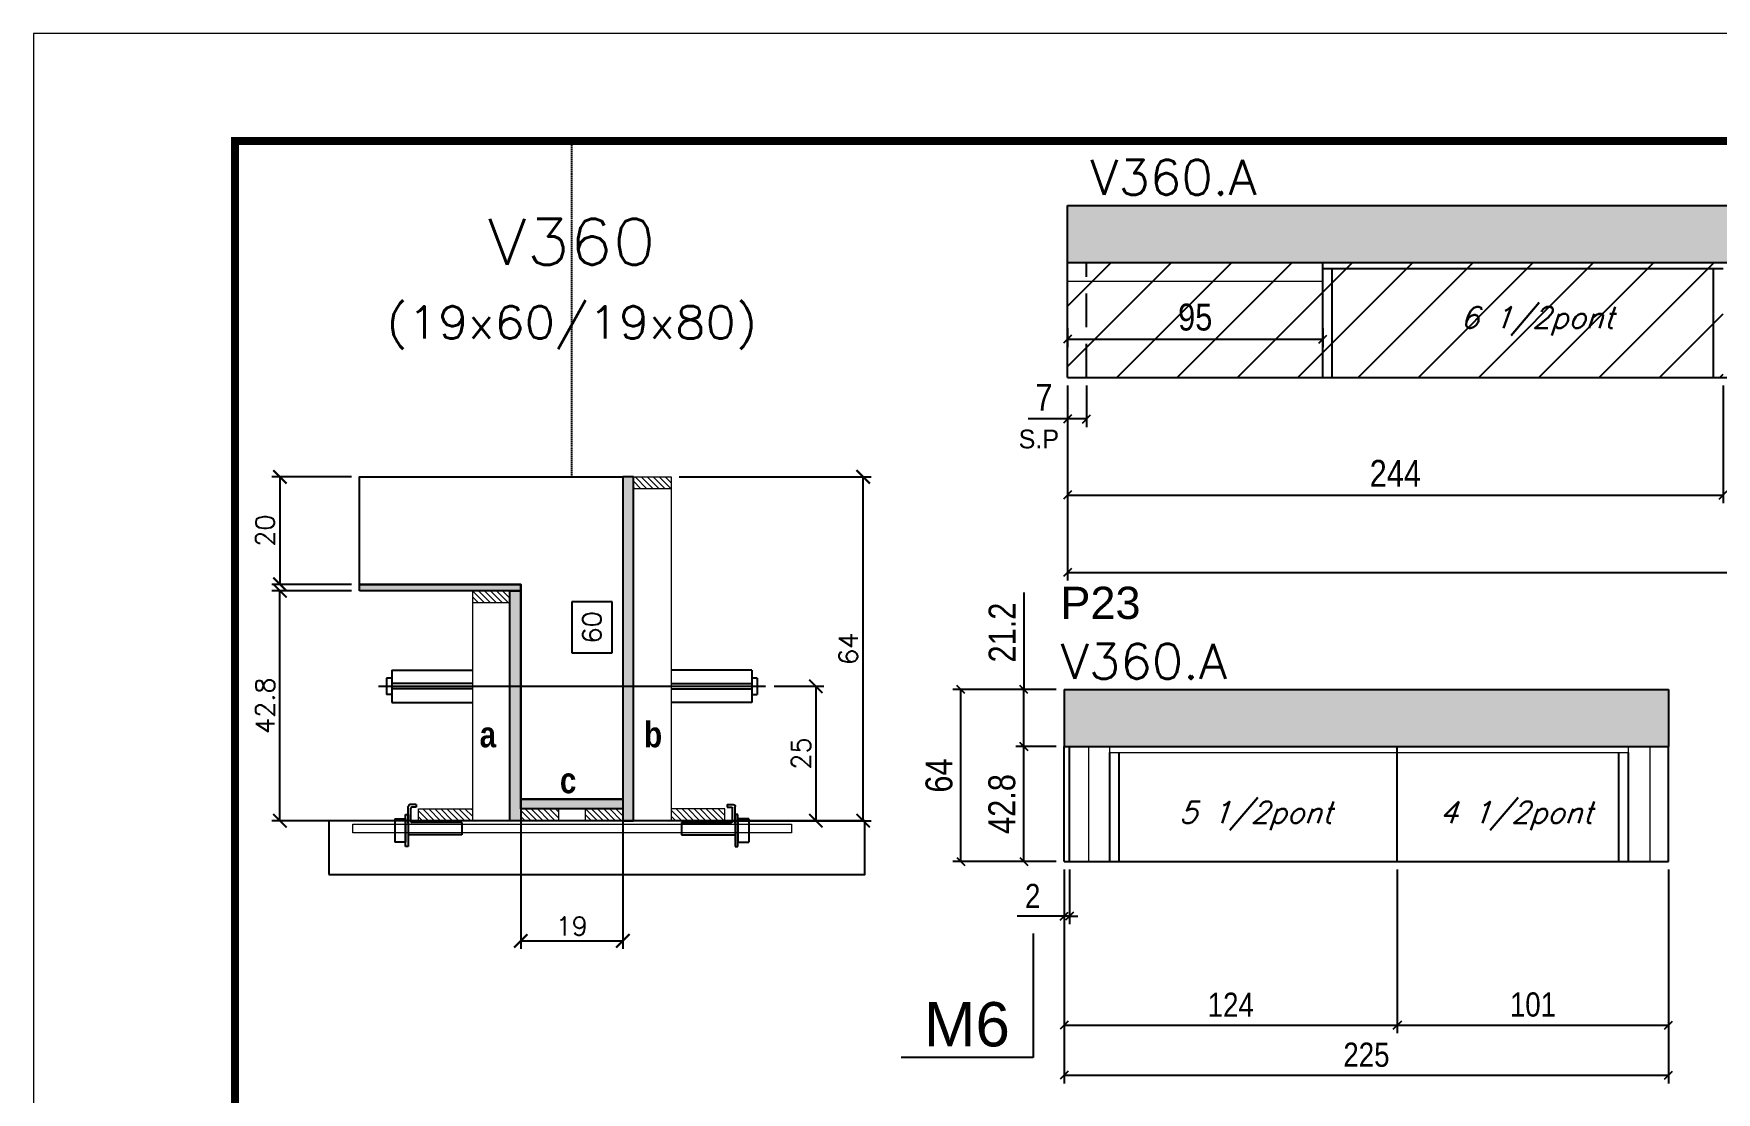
# Model space of a CAD drawing. Extents: x 137137 to 143418, y 10464 to 34486.
# Drawn here: x 137137 to 137764, y 31795 to 32189 of the extents above; entities that cross this region are included whole.
import ezdxf
from ezdxf.enums import TextEntityAlignment as Align

# ---------------------------------------------------------------- set-up
doc = ezdxf.new("R2010")
doc.units = 0
doc.linetypes.add('DASHED', pattern=[0.75, 0.5, -0.25])
doc.linetypes.add('HIDDEN', pattern=[0.375, 0.25, -0.125])
for name, color, linetype in [('5', 5, 'Continuous'), ('barrote', 251, 'Continuous'), ('COTA', 241, 'Continuous'), ('Cota Seção (2x)', 4, 'Continuous'), ('detalhes', 4, 'Continuous'), ('NOMENCLATURA', 7, 'Continuous'), ('Painéis', 200, 'Continuous'), ('presilha', 1, 'Continuous'), ('Reaproveitamento', 251, 'Continuous'), ('SARR_2.2x7', 40, 'Continuous'), ('SARR_3.5x7', 81, 'Continuous'), ('TENSOR', 3, 'Continuous'), ('texto', 7, 'Continuous'), ('Texto de Titulo', 7, 'Continuous'), ('Texto Qtd Sarr', 242, 'Continuous')]:
    doc.layers.add(name, color=color, linetype=linetype)
for name, color, linetype, lineweight in [('CONCRETO', 251, 'Continuous', 25), ('Escoras', 2, 'Continuous', 25), ('Folhas', 255, 'Continuous', 9), ('Hachura', 251, 'Continuous', 9), ('Madeira', 126, 'Continuous', 18), ('Sarr 2.2x7', 40, 'Continuous', 9), ('SARRAFO DE PRESSAO', 251, 'DASHED', 9), ('SCO-___-LAJ', 2, 'Continuous', 0), ('Texto Seção', 7, 'Continuous', 15)]:
    doc.layers.add(name, color=color, linetype=linetype, lineweight=lineweight)
doc.styles.add('COTA TECNICA', font='techl___.ttf', dxfattribs={"height": 10})
doc.styles.add('COTA TECNICA-50', font='techl___.ttf', dxfattribs={"height": 9})
doc.styles.add('REGUA-120', font='ROMANS.shx', dxfattribs={"height": 15})
doc.styles.add('Romans', font='romans.shx')
doc.styles.add('ROMAS860', font='ROMAS860.SHX')
doc.styles.get("Standard").update_dxf_attribs({"font": 'arial.ttf'})
doc.styles.add('TECNICA', font='techb___.ttf', dxfattribs={"height": 10})
doc.dimstyles.new('COTA PAINEL-50', dxfattribs={"dimtxt": 9, "dimasz": 3, "dimexe": 3, "dimexo": 3, "dimgap": 3, "dimtad": 1, "dimdec": 1, "dimzin": 12, "dimdsep": 46, "dimtxsty": 'COTA TECNICA-50', "dimblk1": 'OBLIQUE', "dimblk2": 'OBLIQUE', "dimsah": 1, "dimcen": 0.9, "dimclrd": 4, "dimclre": 4, "dimclrt": 240, "dimadec": 1, "dimazin": 3, "dimtfac": 1, "dimtdec": 1, "dimtmove": 0, "dimatfit": 3, "dimfxl": 1, "dimtolj": 1, "dimtzin": 12, "dimarcsym": 0})
doc.dimstyles.new('Cota Seção (2x)', dxfattribs={"dimtxt": 7, "dimasz": 5, "dimexe": 3, "dimexo": 3, "dimgap": 2, "dimtad": 3, "dimdec": 1, "dimlfac": 0.5, "dimzin": 12, "dimdsep": 46, "dimtxsty": 'Romans', "dimblk": 'ARCHTICK', "dimcen": 0, "dimclrd": 4, "dimclre": 4, "dimclrt": 1, "dimadec": 1, "dimazin": 3, "dimtfac": 1, "dimtdec": 1, "dimtmove": 0, "dimatfit": 3, "dimldrblk": 'OBLIQUE', "dimfxl": 1, "dimtolj": 1, "dimtzin": 12, "dimarcsym": 0})
doc.dimstyles.new('Cota Seção interna', dxfattribs={"dimtxt": 7, "dimasz": 6, "dimexe": 0.18, "dimexo": 2, "dimgap": -4, "dimtad": 3, "dimdec": 1, "dimlfac": 0.5, "dimzin": 12, "dimdsep": 46, "dimtxsty": 'Romans', "dimblk": 'ARCHTICK', "dimcen": 0.09, "dimse1": 1, "dimse2": 1, "dimsd1": 1, "dimsd2": 1, "dimclrd": 180, "dimclre": 5, "dimclrt": 1, "dimadec": 0, "dimazin": 3, "dimtfac": 1, "dimtdec": 1, "dimtofl": 0, "dimtmove": 0, "dimatfit": 3, "dimldrblk": 'ARCHTICK', "dimfxl": 1, "dimtolj": 1, "dimtzin": 0, "dimarcsym": 0})
doc.dimstyles.new('PAINEL', dxfattribs={"dimtxt": 10, "dimasz": 3, "dimexe": 3, "dimexo": 3, "dimgap": 3, "dimtad": 1, "dimdec": 1, "dimzin": 12, "dimdsep": 46, "dimtxsty": 'COTA TECNICA', "dimblk1": 'OBLIQUE', "dimblk2": 'OBLIQUE', "dimsah": 1, "dimcen": 0.9, "dimclrd": 4, "dimclre": 4, "dimclrt": 240, "dimadec": 1, "dimazin": 3, "dimtfac": 1, "dimtdec": 1, "dimtmove": 0, "dimatfit": 3, "dimfxl": 1, "dimtolj": 1, "dimtzin": 12, "dimarcsym": 0})
pattern_1 = [(315, (160275.2421, 23665.9822), (1.12253202, 1.12253202), [])]

# ---------------------------------------------------------------- blocks, each defined once
blk = doc.blocks.new('9999999999')
at = {"layer": 'Folhas'}
blk.add_lwpolyline([(98138.98, 34190.21), (99623.98, 34190.21), (99623.98, 35240.21), (98138.98, 35240.21)], close=True, dxfattribs=at)
at = {"layer": 'Folhas', "color": 30, "const_width": 3}
blk.add_lwpolyline([(98213.98, 34230.21), (99583.98, 34230.21), (99583.98, 35200.21), (98213.98, 35200.21)], close=True, dxfattribs=at)
blk = doc.blocks.new('_ArchTick')
at = {"color": 0, "linetype": 'ByBlock', "const_width": 0.15}
blk.add_lwpolyline([(-0.5, -0.5), (0.5, 0.5)], dxfattribs=at)
blk = doc.blocks.new('*D271')
at = {"layer": 'COTA', "color": 4, "lineweight": -2, "transparency": 16777216}
for p, q in [((137255.62, 31981.23), (137225.97, 31981.23)), ((137228.97, 31895.63), (137228.97, 31981.23)), ((137277.62, 31895.63), (137225.97, 31895.63))]:
    blk.add_line(p, q, dxfattribs=at)
at = {"layer": 'Defpoints', "color": 0, "transparency": 16777216}
for p in [(137228.97, 31981.23), (137258.62, 31981.23), (137280.62, 31895.63)]:
    blk.add_point(p, dxfattribs=at)
at = {"layer": 'COTA', "color": 4, "lineweight": -2, "transparency": 16777216, "xscale": 5, "yscale": 5, "zscale": 5}
for p, rotation in [((137228.97, 31981.23), 90), ((137228.97, 31895.63), 270)]:
    blk.add_blockref('_ArchTick', p, dxfattribs=dict(at, rotation=rotation))
at = {"layer": 'COTA', "color": 1, "transparency": 16777216, "insert": (137223.47, 31938.43), "char_height": 7, "attachment_point": 5, "rotation": 90, "style": 'Romans'}
blk.add_mtext('\\A1;42.8', dxfattribs=at)
blk = doc.blocks.new('_Oblique')
at = {"color": 0, "linetype": 'ByBlock', "lineweight": -2}
blk.add_line((-0.5, -0.5), (0.5, 0.5), dxfattribs=at)
blk = doc.blocks.new('*D272')
at = {"layer": 'COTA', "color": 4, "lineweight": -2, "transparency": 16777216}
for p, q in [((137255.62, 32023.63), (137225.97, 32023.63)), ((137228.97, 32023.63), (137228.97, 31983.63)), ((137255.62, 31983.63), (137225.97, 31983.63))]:
    blk.add_line(p, q, dxfattribs=at)
at = {"layer": 'Defpoints', "color": 0, "transparency": 16777216}
for p in [(137258.62, 32023.63), (137228.97, 31983.63), (137258.62, 31983.63)]:
    blk.add_point(p, dxfattribs=at)
at = {"layer": 'COTA', "color": 4, "lineweight": -2, "transparency": 16777216, "xscale": 5, "yscale": 5, "zscale": 5}
for p, rotation in [((137228.97, 32023.63), 90), ((137228.97, 31983.63), 270)]:
    blk.add_blockref('_ArchTick', p, dxfattribs=dict(at, rotation=rotation))
at = {"layer": 'COTA', "color": 1, "transparency": 16777216, "insert": (137223.47, 32003.63), "char_height": 7, "attachment_point": 5, "rotation": 90, "style": 'Romans'}
blk.add_mtext('\\A1;20', dxfattribs=at)
blk = doc.blocks.new('*D273')
at = {"layer": 'COTA', "color": 4, "lineweight": -2, "transparency": 16777216}
for p, q in [((137377.61, 32023.63), (137449.1, 32023.63)), ((137446.1, 31895.63), (137446.1, 32023.63)), ((137397.62, 31895.63), (137449.1, 31895.63))]:
    blk.add_line(p, q, dxfattribs=at)
at = {"layer": 'Defpoints', "color": 0, "transparency": 16777216}
for p in [(137374.61, 32023.63), (137446.1, 32023.63), (137394.62, 31895.63)]:
    blk.add_point(p, dxfattribs=at)
at = {"layer": 'COTA', "color": 4, "lineweight": -2, "transparency": 16777216, "xscale": 5, "yscale": 5, "zscale": 5}
for p, rotation in [((137446.1, 32023.63), 90), ((137446.1, 31895.63), 270)]:
    blk.add_blockref('_ArchTick', p, dxfattribs=dict(at, rotation=rotation))
at = {"layer": 'COTA', "color": 1, "transparency": 16777216, "insert": (137440.6, 31959.63), "char_height": 7, "attachment_point": 5, "rotation": 90, "style": 'Romans'}
blk.add_mtext('\\A1;64', dxfattribs=at)
blk = doc.blocks.new('*D274')
at = {"layer": 'Cota Seção (2x)', "color": 180, "lineweight": -2, "transparency": 16777216}
for p, q in [((137352.62, 31977.13), (137337.62, 31977.13)), ((137337.62, 31977.13), (137337.62, 31958.13)), ((137352.62, 31958.13), (137352.62, 31977.13)), ((137337.62, 31958.13), (137352.62, 31958.13))]:
    blk.add_line(p, q, dxfattribs=at)
at = {"layer": 'Defpoints', "color": 0, "transparency": 16777216}
for p in [(137356.61, 32023.63), (137356.62, 32023.63), (137356.62, 31903.63)]:
    blk.add_point(p, dxfattribs=at)
at = {"layer": 'Cota Seção (2x)', "color": 1, "transparency": 16777216, "insert": (137345.12, 31967.63), "char_height": 7, "attachment_point": 5, "rotation": 90, "style": 'Romans'}
blk.add_mtext('\\A1;60', dxfattribs=at)
blk = doc.blocks.new('titulo1')
at = {"layer": 'Defpoints', "color": 252, "linetype": 'HIDDEN', "ltscale": 2}
blk.add_line((0, 0), (0, 125), dxfattribs=at)
at = {"layer": 'Defpoints', "style": 'Romans', "oblique": 15}
blk.add_attdef('FOLHA', text='', height=10, dxfattribs=at).set_placement((0, 15.58), align=Align.MIDDLE_CENTER)
at = {"layer": 'Texto Qtd Sarr', "color": 3, "style": 'Romans', "oblique": 15}
for tag, height, p in [('TITULO', 17, (0, 71.45)), ('SEÇÃO', 12, (0, 41.55))]:
    blk.add_attdef(tag, text='', height=height, dxfattribs=at).set_placement(p, align=Align.MIDDLE_CENTER)
blk = doc.blocks.new('PRESILHA METÁLICA 1')
at = {"layer": 'presilha'}
for p, q in [((7.5, 10.64), (7.5, 19.86)), ((12, 21), (8.64, 21)), ((9, 11.57), (9, 18.93)), ((12, 19.5), (9.57, 19.5)), ((12, 21), (12, 19.5)), ((0, 13), (6, 13)), ((0, 13), (0, 0)), ((6, 15.5), (7.5, 15.5)), ((6, -2.5), (6, 15.5)), ((6, 13), (6, 0)), ((7.5, 15.5), (7.5, -2.5)), ((37.5, 11), (9.57, 11)), ((37.5, 11), (37.5, 4.1)), ((6, 0), (0, 0)), ((37.5, 4.1), (7.5, 4.1)), ((7.5, -2.5), (6, -2.5))]:
    blk.add_line(p, q, dxfattribs=at)
for centre, radius, start, end in [((8.64, 19.86), 1.14, 90, 180), ((9.57, 18.93), 0.57, 90, 180), ((9.57, 11.57), 0.57, 180, 270)]:
    blk.add_arc(centre, radius, start, end, dxfattribs=at)
blk = doc.blocks.new('*D275')
at = {"layer": 'COTA', "color": 4, "lineweight": -2, "transparency": 16777216}
for p, q in [((137318.62, 31897.03), (137318.62, 31847.9)), ((137356.62, 31897.03), (137356.62, 31847.9)), ((137318.62, 31850.9), (137356.62, 31850.9))]:
    blk.add_line(p, q, dxfattribs=at)
at = {"layer": 'Defpoints', "color": 0, "transparency": 16777216}
for p in [(137318.62, 31900.03), (137356.62, 31900.03), (137356.62, 31850.9)]:
    blk.add_point(p, dxfattribs=at)
at = {"layer": 'COTA', "color": 4, "lineweight": -2, "transparency": 16777216, "xscale": 5, "yscale": 5, "zscale": 5, "rotation": 180}
blk.add_blockref('_ArchTick', (137318.62, 31850.9), dxfattribs=at)
at = {"layer": 'COTA', "color": 4, "lineweight": -2, "transparency": 16777216, "xscale": 5, "yscale": 5, "zscale": 5}
blk.add_blockref('_ArchTick', (137356.62, 31850.9), dxfattribs=at)
at = {"layer": 'COTA', "color": 1, "transparency": 16777216, "insert": (137337.62, 31856.4), "char_height": 7, "attachment_point": 5, "style": 'Romans'}
blk.add_mtext('\\A1;19', dxfattribs=at)
blk = doc.blocks.new('*D411')
at = {"layer": 'COTA', "color": 4, "linetype": 'ByBlock', "lineweight": -2, "transparency": 16777216}
for p, q in [((137522.22, 32057.64), (137522.22, 32013.88)), ((137766.22, 32057.64), (137766.22, 32013.88)), ((137522.22, 32016.88), (137766.22, 32016.88))]:
    blk.add_line(p, q, dxfattribs=at)
at = {"layer": 'Defpoints', "color": 0, "linetype": 'ByBlock', "transparency": 16777216}
for p in [(137522.22, 32060.64), (137766.22, 32060.64), (137766.22, 32016.88)]:
    blk.add_point(p, dxfattribs=at)
at = {"layer": 'COTA', "color": 4, "linetype": 'ByBlock', "lineweight": -2, "transparency": 16777216, "xscale": 3, "yscale": 3, "zscale": 3, "rotation": 180}
blk.add_blockref('_Oblique', (137522.22, 32016.88), dxfattribs=at)
at = {"layer": 'COTA', "color": 4, "linetype": 'ByBlock', "lineweight": -2, "transparency": 16777216, "xscale": 3, "yscale": 3, "zscale": 3}
blk.add_blockref('_Oblique', (137766.22, 32016.88), dxfattribs=at)
at = {"layer": 'COTA', "color": 240, "linetype": 'ByBlock', "transparency": 16777216, "insert": (137644.22, 32024.95), "char_height": 10, "attachment_point": 5, "style": 'COTA TECNICA'}
blk.add_mtext('\\A1;244', dxfattribs=at)
blk = doc.blocks.new('*D415')
at = {"layer": 'COTA', "color": 4, "linetype": 'ByBlock', "lineweight": -2, "transparency": 16777216}
for p, q in [((137522.22, 32079.04), (137522.22, 32071.91)), ((137522.22, 32074.91), (137617.22, 32074.91)), ((137617.22, 32079.04), (137617.22, 32071.91))]:
    blk.add_line(p, q, dxfattribs=at)
at = {"layer": 'Defpoints', "color": 0, "linetype": 'ByBlock', "transparency": 16777216}
for p in [(137522.22, 32082.04), (137617.22, 32082.04), (137617.22, 32074.91)]:
    blk.add_point(p, dxfattribs=at)
at = {"layer": 'COTA', "color": 4, "linetype": 'ByBlock', "lineweight": -2, "transparency": 16777216, "xscale": 3, "yscale": 3, "zscale": 3, "rotation": 180}
blk.add_blockref('_Oblique', (137522.22, 32074.91), dxfattribs=at)
at = {"layer": 'COTA', "color": 4, "linetype": 'ByBlock', "lineweight": -2, "transparency": 16777216, "xscale": 3, "yscale": 3, "zscale": 3}
blk.add_blockref('_Oblique', (137617.22, 32074.91), dxfattribs=at)
at = {"layer": 'COTA', "color": 240, "linetype": 'ByBlock', "transparency": 16777216, "insert": (137569.72, 32083.05), "char_height": 10, "attachment_point": 5, "style": 'COTA TECNICA'}
blk.add_mtext('\\A1;95', dxfattribs=at)
blk = doc.blocks.new('*D279')
at = {"layer": 'COTA', "color": 4, "linetype": 'ByBlock', "lineweight": -2, "transparency": 16777216}
for p, q in [((137522.22, 32057.64), (137522.22, 32042.18)), ((137529.22, 32057.64), (137529.22, 32042.18)), ((137522.22, 32045.18), (137507.49, 32045.18)), ((137529.22, 32045.18), (137522.22, 32045.18))]:
    blk.add_line(p, q, dxfattribs=at)
at = {"layer": 'Defpoints', "color": 0, "linetype": 'ByBlock', "transparency": 16777216}
for p in [(137522.22, 32060.64), (137529.22, 32060.64), (137522.22, 32045.18)]:
    blk.add_point(p, dxfattribs=at)
at = {"layer": 'COTA', "color": 4, "linetype": 'ByBlock', "lineweight": -2, "transparency": 16777216, "xscale": 3, "yscale": 3, "zscale": 3, "rotation": 180}
blk.add_blockref('_Oblique', (137522.22, 32045.18), dxfattribs=at)
at = {"layer": 'COTA', "color": 4, "linetype": 'ByBlock', "lineweight": -2, "transparency": 16777216, "xscale": 3, "yscale": 3, "zscale": 3}
blk.add_blockref('_Oblique', (137529.22, 32045.18), dxfattribs=at)
at = {"layer": 'COTA', "color": 240, "linetype": 'ByBlock', "transparency": 16777216, "insert": (137513.36, 32053.26), "char_height": 10, "attachment_point": 5, "style": 'COTA TECNICA'}
blk.add_mtext('\\A1;7', dxfattribs=at)
blk = doc.blocks.new('*D280')
at = {"layer": 'COTA', "color": 4, "linetype": 'ByBlock', "lineweight": -2, "transparency": 16777216}
for p, q in [((137522.22, 32057.64), (137522.22, 31985.05)), ((138075.24, 32057.64), (138075.24, 31985.05)), ((137522.22, 31988.05), (138075.24, 31988.05))]:
    blk.add_line(p, q, dxfattribs=at)
at = {"layer": 'Defpoints', "color": 0, "linetype": 'ByBlock', "transparency": 16777216}
for p in [(137522.22, 32060.64), (138075.24, 32060.64), (138075.24, 31988.05)]:
    blk.add_point(p, dxfattribs=at)
at = {"layer": 'COTA', "color": 4, "linetype": 'ByBlock', "lineweight": -2, "transparency": 16777216, "xscale": 3, "yscale": 3, "zscale": 3, "rotation": 180}
blk.add_blockref('_Oblique', (137522.22, 31988.05), dxfattribs=at)
at = {"layer": 'COTA', "color": 4, "linetype": 'ByBlock', "lineweight": -2, "transparency": 16777216, "xscale": 3, "yscale": 3, "zscale": 3}
blk.add_blockref('_Oblique', (138075.24, 31988.05), dxfattribs=at)
at = {"layer": 'COTA', "color": 240, "linetype": 'ByBlock', "transparency": 16777216, "insert": (137798.73, 31996.27), "char_height": 10, "attachment_point": 5, "style": 'COTA TECNICA'}
blk.add_mtext('\\A1;553', dxfattribs=at)
blk = doc.blocks.new('*D281')
at = {"layer": 'COTA', "color": 4, "lineweight": -2, "transparency": 16777216}
for p, q in [((137412.92, 31945.68), (137431.48, 31945.68)), ((137428.48, 31945.68), (137428.48, 31895.63)), ((137412.93, 31895.63), (137431.48, 31895.63))]:
    blk.add_line(p, q, dxfattribs=at)
at = {"layer": 'Defpoints', "color": 0, "transparency": 16777216}
for p in [(137409.92, 31945.68), (137409.93, 31895.63), (137428.48, 31895.63)]:
    blk.add_point(p, dxfattribs=at)
at = {"layer": 'COTA', "color": 4, "lineweight": -2, "transparency": 16777216, "xscale": 5, "yscale": 5, "zscale": 5}
for p, rotation in [((137428.48, 31945.68), 90), ((137428.48, 31895.63), 270)]:
    blk.add_blockref('_ArchTick', p, dxfattribs=dict(at, rotation=rotation))
at = {"layer": 'COTA', "color": 1, "transparency": 16777216, "insert": (137422.98, 31920.65), "char_height": 7, "attachment_point": 5, "rotation": 90, "style": 'Romans'}
blk.add_mtext('\\A1;25', dxfattribs=at)
blk = doc.blocks.new('*D440')
at = {"layer": 'Defpoints', "color": 0, "linetype": 'ByBlock', "transparency": 16777216}
for p in [(137520.96, 31880.45), (137745.96, 31880.45), (137745.96, 31800.87)]:
    blk.add_point(p, dxfattribs=at)
at = {"layer": 'Escoras', "color": 4, "linetype": 'ByBlock', "lineweight": -2, "transparency": 16777216}
for p, q in [((137520.96, 31877.45), (137520.96, 31797.87)), ((137745.96, 31877.45), (137745.96, 31797.87)), ((137520.96, 31800.87), (137745.96, 31800.87))]:
    blk.add_line(p, q, dxfattribs=at)
at = {"layer": 'Escoras', "color": 4, "linetype": 'ByBlock', "lineweight": -2, "transparency": 16777216, "xscale": 3, "yscale": 3, "zscale": 3, "rotation": 180}
blk.add_blockref('_Oblique', (137520.96, 31800.87), dxfattribs=at)
at = {"layer": 'Escoras', "color": 4, "linetype": 'ByBlock', "lineweight": -2, "transparency": 16777216, "xscale": 3, "yscale": 3, "zscale": 3}
blk.add_blockref('_Oblique', (137745.96, 31800.87), dxfattribs=at)
at = {"layer": 'Escoras', "color": 240, "linetype": 'ByBlock', "transparency": 16777216, "insert": (137633.46, 31808.47), "char_height": 9, "attachment_point": 5, "style": 'COTA TECNICA-50'}
blk.add_mtext('\\A1;225', dxfattribs=at)
blk = doc.blocks.new('*D441')
at = {"layer": 'Defpoints', "color": 0, "linetype": 'ByBlock', "transparency": 16777216}
for p in [(137520.96, 31880.45), (137644.96, 31880.45), (137644.96, 31819.57)]:
    blk.add_point(p, dxfattribs=at)
at = {"layer": 'Escoras', "color": 4, "linetype": 'ByBlock', "lineweight": -2, "transparency": 16777216}
for p, q in [((137520.96, 31877.45), (137520.96, 31816.57)), ((137644.96, 31877.45), (137644.96, 31816.57)), ((137520.96, 31819.57), (137644.96, 31819.57))]:
    blk.add_line(p, q, dxfattribs=at)
at = {"layer": 'Escoras', "color": 4, "linetype": 'ByBlock', "lineweight": -2, "transparency": 16777216, "xscale": 3, "yscale": 3, "zscale": 3, "rotation": 180}
blk.add_blockref('_Oblique', (137520.96, 31819.57), dxfattribs=at)
at = {"layer": 'Escoras', "color": 4, "linetype": 'ByBlock', "lineweight": -2, "transparency": 16777216, "xscale": 3, "yscale": 3, "zscale": 3}
blk.add_blockref('_Oblique', (137644.96, 31819.57), dxfattribs=at)
at = {"layer": 'Escoras', "color": 240, "linetype": 'ByBlock', "transparency": 16777216, "insert": (137582.96, 31827.13), "char_height": 9, "attachment_point": 5, "style": 'COTA TECNICA-50'}
blk.add_mtext('\\A1;124', dxfattribs=at)
blk = doc.blocks.new('*D442')
at = {"layer": 'Defpoints', "color": 0, "linetype": 'ByBlock', "transparency": 16777216}
for p in [(137520.96, 31880.45), (137522.96, 31880.45), (137520.96, 31860.13)]:
    blk.add_point(p, dxfattribs=at)
at = {"layer": 'Escoras', "color": 4, "linetype": 'ByBlock', "lineweight": -2, "transparency": 16777216}
for p, q in [((137520.96, 31877.45), (137520.96, 31857.13)), ((137522.96, 31877.45), (137522.96, 31857.13)), ((137520.96, 31860.13), (137503.46, 31860.13)), ((137522.96, 31860.13), (137520.96, 31860.13)), ((137522.96, 31860.13), (137525.96, 31860.13))]:
    blk.add_line(p, q, dxfattribs=at)
at = {"layer": 'Escoras', "color": 4, "linetype": 'ByBlock', "lineweight": -2, "transparency": 16777216, "xscale": 3, "yscale": 3, "zscale": 3}
for p, rotation in [((137520.96, 31860.13), 359.9999521836733), ((137522.96, 31860.13), 179.9999521836732)]:
    blk.add_blockref('_Oblique', p, dxfattribs=dict(at, rotation=rotation))
at = {"layer": 'Escoras', "color": 240, "linetype": 'ByBlock', "transparency": 16777216, "insert": (137509.21, 31867.63), "char_height": 9, "attachment_point": 5, "rotation": 359.99995, "style": 'COTA TECNICA-50'}
blk.add_mtext('\\A1;2', dxfattribs=at)
blk = doc.blocks.new('*D285')
at = {"layer": 'COTA', "color": 4, "linetype": 'ByBlock', "lineweight": -2, "transparency": 16777216}
for p, q in [((137517.96, 31923.25), (137502.88, 31923.25)), ((137505.88, 31880.45), (137505.88, 31923.25)), ((137517.96, 31880.45), (137502.88, 31880.45))]:
    blk.add_line(p, q, dxfattribs=at)
at = {"layer": 'Defpoints', "color": 0, "linetype": 'ByBlock', "transparency": 16777216}
for p in [(137505.88, 31923.25), (137520.96, 31923.25), (137520.96, 31880.45)]:
    blk.add_point(p, dxfattribs=at)
at = {"layer": 'COTA', "color": 4, "linetype": 'ByBlock', "lineweight": -2, "transparency": 16777216, "xscale": 3, "yscale": 3, "zscale": 3}
for p, rotation in [((137505.88, 31923.25), 90), ((137505.88, 31880.45), 270)]:
    blk.add_blockref('_Oblique', p, dxfattribs=dict(at, rotation=rotation))
at = {"layer": 'COTA', "color": 240, "linetype": 'ByBlock', "transparency": 16777216, "insert": (137497.78, 31901.85), "char_height": 10, "attachment_point": 5, "rotation": 90, "style": 'COTA TECNICA'}
blk.add_mtext('\\A1;42.8', dxfattribs=at)
blk = doc.blocks.new('*D286')
at = {"layer": 'COTA', "color": 4, "linetype": 'ByBlock', "lineweight": -2, "transparency": 16777216}
for p, q in [((137505.88, 31980.55), (137505.88, 31944.45)), ((137517.96, 31944.45), (137502.88, 31944.45)), ((137505.88, 31923.25), (137505.88, 31944.45)), ((137517.96, 31923.25), (137502.88, 31923.25))]:
    blk.add_line(p, q, dxfattribs=at)
at = {"layer": 'Defpoints', "color": 0, "linetype": 'ByBlock', "transparency": 16777216}
for p in [(137505.88, 31944.45), (137520.96, 31944.45), (137520.96, 31923.25)]:
    blk.add_point(p, dxfattribs=at)
at = {"layer": 'COTA', "color": 4, "linetype": 'ByBlock', "lineweight": -2, "transparency": 16777216, "xscale": 3, "yscale": 3, "zscale": 3}
for p, rotation in [((137505.88, 31944.45), 90), ((137505.88, 31923.25), 270)]:
    blk.add_blockref('_Oblique', p, dxfattribs=dict(at, rotation=rotation))
at = {"layer": 'COTA', "color": 240, "linetype": 'ByBlock', "transparency": 16777216, "insert": (137497.82, 31965.68), "char_height": 10, "attachment_point": 5, "rotation": 90, "style": 'COTA TECNICA'}
blk.add_mtext('\\A1;21.2', dxfattribs=at)
blk = doc.blocks.new('*D287')
at = {"layer": 'COTA', "color": 4, "linetype": 'ByBlock', "lineweight": -2, "transparency": 16777216}
for p, q in [((137517.96, 31944.45), (137479.49, 31944.45)), ((137482.49, 31880.45), (137482.49, 31944.45)), ((137517.96, 31880.45), (137479.49, 31880.45))]:
    blk.add_line(p, q, dxfattribs=at)
at = {"layer": 'Defpoints', "color": 0, "linetype": 'ByBlock', "transparency": 16777216}
for p in [(137482.49, 31944.45), (137520.96, 31944.45), (137520.96, 31880.45)]:
    blk.add_point(p, dxfattribs=at)
at = {"layer": 'COTA', "color": 4, "linetype": 'ByBlock', "lineweight": -2, "transparency": 16777216, "xscale": 3, "yscale": 3, "zscale": 3}
for p, rotation in [((137482.49, 31944.45), 90), ((137482.49, 31880.45), 270)]:
    blk.add_blockref('_Oblique', p, dxfattribs=dict(at, rotation=rotation))
at = {"layer": 'COTA', "color": 240, "linetype": 'ByBlock', "transparency": 16777216, "insert": (137474.38, 31912.45), "char_height": 10, "attachment_point": 5, "rotation": 90, "style": 'COTA TECNICA'}
blk.add_mtext('\\A1;64', dxfattribs=at)
blk = doc.blocks.new('*D289')
at = {"layer": 'Defpoints', "color": 0, "linetype": 'ByBlock', "transparency": 16777216}
for p in [(137644.96, 31880.45), (137745.96, 31880.45), (137745.96, 31819.57)]:
    blk.add_point(p, dxfattribs=at)
at = {"layer": 'Escoras', "color": 4, "linetype": 'ByBlock', "lineweight": -2, "transparency": 16777216}
for p, q in [((137644.96, 31877.45), (137644.96, 31816.57)), ((137745.96, 31877.45), (137745.96, 31816.57)), ((137644.96, 31819.57), (137745.96, 31819.57))]:
    blk.add_line(p, q, dxfattribs=at)
at = {"layer": 'Escoras', "color": 4, "linetype": 'ByBlock', "lineweight": -2, "transparency": 16777216, "xscale": 3, "yscale": 3, "zscale": 3, "rotation": 180}
blk.add_blockref('_Oblique', (137644.96, 31819.57), dxfattribs=at)
at = {"layer": 'Escoras', "color": 4, "linetype": 'ByBlock', "lineweight": -2, "transparency": 16777216, "xscale": 3, "yscale": 3, "zscale": 3}
blk.add_blockref('_Oblique', (137745.96, 31819.57), dxfattribs=at)
at = {"layer": 'Escoras', "color": 240, "linetype": 'ByBlock', "transparency": 16777216, "insert": (137695.46, 31827.16), "char_height": 9, "attachment_point": 5, "style": 'COTA TECNICA-50'}
blk.add_mtext('\\A1;101', dxfattribs=at)

msp = doc.modelspace()

# ---------------------------------------------------------------- hatches: boundary and pattern name
at = {"layer": 'COTA', "linetype": 'ByBlock'}
h = msp.add_hatch(dxfattribs=at)
h.set_pattern_fill('AR-CONC', color=256, scale=0.03)
h.set_pattern_definition([(50, (7769.1243, 974.7), (5.46554007, -0.47817257), [0.5715, -6.2865]), (355, (7769.124, 974.7), (-1.05730264, 5.73170536), [0.4572, -5.02921753]), (100.4514447, (7769.5797, 974.6604), (4.40823741, 5.25353256), [0.48570026, -5.34270734]), (46.1842, (7769.124, 976.224), (8.13237123, -1.26126984), [0.85725, -9.42975]), (96.6355576, (7769.802, 976.119), (7.122124, 7.42278374), [0.7285507, -8.01406824]), (351.184151, (7769.124, 976.224), (7.122124, 7.42278374), [0.685799, -7.54379196]), (21, (7769.8863, 975.843), (4.54843174, -3.06795595), [0.5715, -6.2865]), (326, (7769.886, 975.843), (1.85406085, 5.52563898), [0.4572, -5.0292]), (71.451445, (7770.2653, 975.5875), (6.40249258, 2.45768307), [0.48570026, -5.34269813]), (37.5, (7769.1243, 974.7002), (0.092658098, 2.536651166), [0, -4.96824, 0, -5.1054, 0, -5.04825]), (7.5, (7769.1243, 974.7002), (2.004589875, 3.005417245), [0, -2.91084, 0, -4.85394, 0, -1.92405]), (327.5, (7767.425, 974.7002), (4.067717855, -0.17186232), [0, -1.905, 0, -5.9436, 0, -7.8867]), (317.5, (7766.663, 974.7002), (4.44387544, 0.76279473), [0, -2.4765, 0, -3.94716, 0, -5.6007])])
h.paths.add_polyline_path([(137603.21, 32124.64), (137522.22, 32124.64), (137522.22, 32103.44), (137592.21, 32103.44), (138075.24, 32103.44), (138075.24, 32124.64)])
h = msp.add_hatch(dxfattribs=at)
h.set_pattern_fill('AR-CONC', color=256, scale=0.03)
h.set_pattern_definition([(50, (-53955.732, -990.8345), (5.46554007, -0.47817257), [0.5715, -6.2865]), (355, (-53955.732, -990.8345), (-1.05730264, 5.73170536), [0.4572, -5.02921753]), (100.4514447, (-53955.2767, -990.8744), (4.40823741, 5.25353256), [0.48570026, -5.34270734]), (46.1842, (-53955.732, -989.3105), (8.13237123, -1.26126984), [0.85725, -9.42975]), (96.6355576, (-53955.0545, -989.416), (7.12212402, 7.42278374), [0.7285507, -8.01406824]), (351.184151, (-53955.732, -989.3105), (7.12212402, 7.42278374), [0.685799, -7.54379196]), (21, (-53954.97, -989.6915), (4.54843174, -3.06795595), [0.5715, -6.2865]), (326, (-53954.97, -989.6915), (1.85406085, 5.52563898), [0.4572, -5.0292]), (71.451445, (-53954.591, -989.947), (6.40249258, 2.45768307), [0.48570026, -5.34269813]), (37.5, (-53955.7322, -990.8345), (0.092658098, 2.536651166), [0, -4.96824, 0, -5.1054, 0, -5.04825]), (7.5, (-53955.7322, -990.8345), (2.004589875, 3.005417245), [0, -2.91084, 0, -4.85394, 0, -1.92405]), (327.5, (-53957.4314, -990.8345), (4.067717855, -0.17186232), [0, -1.905, 0, -5.9436, 0, -7.8867]), (317.5, (-53958.1934, -990.8345), (4.44387544, 0.76279473), [0, -2.4765, 0, -3.94716, 0, -5.6007])])
h.paths.add_polyline_path([(137745.96, 31944.45), (137520.96, 31944.45), (137520.96, 31923.25), (137745.96, 31923.25)])
at = {"layer": 'Hachura'}
h = msp.add_hatch(color=256, dxfattribs=at)
h.dxf.hatch_style = 1
h.paths.add_polyline_path([(137360.61, 32023.63), (137356.61, 32023.63), (137356.62, 31895.63), (137360.62, 31895.63)])
h = msp.add_hatch(dxfattribs=at)
h.set_pattern_fill('ANSI31', color=256, scale=0.5, angle=270, style=0)
h.set_pattern_definition([(315, (160275.2518, 23715.9822), (1.12253202, 1.12253202), [])])
h.paths.add_polyline_path([(137360.61, 32019.23), (137360.61, 32023.63), (137374.61, 32023.63), (137374.61, 32019.23)])
h = msp.add_hatch(color=256, dxfattribs=at)
h.dxf.hatch_style = 1
h.paths.add_polyline_path([(137258.62, 31981.23), (137258.62, 31983.63), (137318.62, 31983.63), (137318.62, 31981.23)])
h = msp.add_hatch(dxfattribs=at)
h.set_pattern_fill('ANSI31', color=256, scale=0.5, angle=270, style=0)
h.set_pattern_definition([(315, (160275.2421, 23673.5822), (1.12253202, 1.12253202), [])])
h.paths.add_polyline_path([(137314.62, 31976.83), (137314.62, 31981.23), (137300.62, 31981.23), (137300.62, 31976.83)])
h = msp.add_hatch(color=256, dxfattribs=at)
h.dxf.hatch_style = 1
h.paths.add_polyline_path([(137314.62, 31981.23), (137318.62, 31981.23), (137318.62, 31895.63), (137314.62, 31895.63)])
h = msp.add_hatch(dxfattribs=at)
h.set_pattern_fill('ANSI31', color=256, scale=0.5, angle=270, style=0)
h.set_pattern_definition(pattern_1)
h.paths.add_polyline_path([(137280.62, 31895.63), (137280.62, 31900.03), (137300.62, 31900.03), (137300.62, 31895.63)])
h = msp.add_hatch(color=256, dxfattribs=at)
h.dxf.hatch_style = 1
h.paths.add_polyline_path([(137318.62, 31900.03), (137318.62, 31903.63), (137356.62, 31903.63), (137356.62, 31900.03)])
h = msp.add_hatch(dxfattribs=at)
h.set_pattern_fill('ANSI31', color=256, scale=0.5, angle=270, style=0)
h.set_pattern_definition(pattern_1)
h.paths.add_polyline_path([(137318.62, 31895.63), (137318.62, 31900.03), (137332.62, 31900.03), (137332.62, 31895.63)])
h = msp.add_hatch(dxfattribs=at)
h.set_pattern_fill('ANSI31', color=256, scale=0.5, angle=270, style=0)
h.set_pattern_definition(pattern_1)
h.paths.add_polyline_path([(137356.62, 31895.63), (137356.62, 31900.03), (137342.62, 31900.03), (137342.62, 31895.63)])
h = msp.add_hatch(dxfattribs=at)
h.set_pattern_fill('ANSI31', color=256, scale=0.5, angle=270, style=0)
h.set_pattern_definition(pattern_1)
h.paths.add_polyline_path([(137394.62, 31895.63), (137394.62, 31900.03), (137374.62, 31900.03), (137374.62, 31895.63)])
at = {"layer": 'Reaproveitamento', "linetype": 'ByBlock'}
h = msp.add_hatch(dxfattribs=at)
h.set_pattern_fill('ANSI31', color=256, scale=5)
h.set_pattern_definition([(45, (6374.217, 418.009), (-11.2253202, 11.2253202), [])])
h.paths.add_polyline_path([(137522.22, 32103.44), (137522.22, 32060.64), (137766.22, 32060.64), (137766.22, 32103.44)])
h.paths.add_polyline_path([(137660.76, 32073.65), (137727.99, 32073.65), (137733.49, 32089.63), (137666.26, 32089.63)], flags=24)

# ---------------------------------------------------------------- linework, layer by layer
at = {"ltscale": 3}
for p, q in [((137268.62, 31948.68), (137268.62, 31942.68)), ((137270.62, 31948.68), (137268.62, 31948.68)), ((137270.62, 31951.68), (137270.62, 31939.68)), ((137270.62, 31951.68), (137300.62, 31951.68)), ((137404.62, 31951.68), (137374.62, 31951.68)), ((137404.62, 31951.68), (137404.62, 31939.68)), ((137406.62, 31948.68), (137404.62, 31948.68)), ((137406.62, 31948.68), (137406.62, 31942.68)), ((137270.62, 31942.68), (137268.62, 31942.68)), ((137300.62, 31946.68), (137270.62, 31946.68)), ((137300.62, 31944.68), (137270.62, 31944.68)), ((137374.62, 31946.68), (137404.62, 31946.68)), ((137374.62, 31944.68), (137404.62, 31944.68)), ((137404.62, 31942.68), (137406.62, 31942.68)), ((137270.62, 31939.68), (137300.62, 31939.68)), ((137404.62, 31939.68), (137374.62, 31939.68))]:
    msp.add_line(p, q, dxfattribs=at)
at = {"layer": 'barrote'}
msp.add_lwpolyline([(137247.17, 31875.63), (137446.75, 31875.63), (137446.75, 31895.63), (137247.17, 31895.63)], close=True, dxfattribs=at)
at = {"layer": 'CONCRETO'}
msp.add_lwpolyline([(137258.62, 31983.63), (137258.62, 32023.63), (137318.62, 32023.63), (137318.62, 32023.63), (137356.62, 32023.63), (137356.62, 32023.63), (137356.62, 32023.63), (137356.62, 31903.63), (137318.62, 31903.63), (137318.62, 31983.63)], close=True, dxfattribs=at)
at = {"layer": 'COTA', "linetype": 'ByBlock'}
for p, q in [((137522.22, 32124.64), (137603.21, 32124.64)), ((137522.22, 32103.44), (137522.22, 32124.64)), ((137603.21, 32124.64), (138075.24, 32124.64)), ((137520.96, 31944.45), (137745.96, 31944.45)), ((137520.96, 31944.45), (137520.96, 31923.25)), ((137745.96, 31944.45), (137745.96, 31923.25))]:
    msp.add_line(p, q, dxfattribs=at)
at = {"layer": 'Madeira'}
for points in [[(137360.61, 32019.23), (137360.61, 32023.63), (137374.61, 32023.63), (137374.61, 32019.23)], [(137360.61, 32023.63), (137374.61, 32023.63), (137374.62, 31895.63), (137360.62, 31895.63)], [(137314.62, 31976.83), (137314.62, 31981.23), (137300.62, 31981.23), (137300.62, 31976.83)], [(137314.62, 31981.23), (137300.62, 31981.23), (137300.62, 31895.63), (137314.62, 31895.63)], [(137280.62, 31895.63), (137280.62, 31900.03), (137300.62, 31900.03), (137300.62, 31895.63)], [(137318.62, 31895.63), (137318.62, 31900.03), (137332.62, 31900.03), (137332.62, 31895.63)], [(137356.62, 31895.63), (137356.62, 31900.03), (137342.62, 31900.03), (137342.62, 31895.63)], [(137394.62, 31895.63), (137394.62, 31900.03), (137374.62, 31900.03), (137374.62, 31895.63)]]:
    msp.add_lwpolyline(points, close=True, dxfattribs=at)
at = {"layer": 'NOMENCLATURA', "linetype": 'Continuous'}
for p, q in [((137509.33, 31853.59), (137509.33, 31807.43)), ((137509.33, 31807.43), (137460.23, 31807.43))]:
    msp.add_line(p, q, dxfattribs=at)
at = {"layer": 'Painéis', "linetype": 'ByBlock'}
for p, q in [((137522.22, 32060.64), (137522.22, 32103.44)), ((137522.22, 32103.44), (138075.24, 32103.44)), ((137522.22, 32060.64), (138075.24, 32060.64)), ((137520.96, 31880.45), (137520.96, 31923.25)), ((137520.96, 31923.25), (137745.96, 31923.25)), ((137522.96, 31880.45), (137522.96, 31923.25)), ((137644.96, 31880.45), (137644.96, 31923.25)), ((137745.96, 31880.45), (137745.96, 31923.25)), ((137520.96, 31880.45), (137745.96, 31880.45))]:
    msp.add_line(p, q, dxfattribs=at)
at = {"layer": 'Painéis'}
for points in [[(137360.61, 32023.63), (137356.61, 32023.63), (137356.62, 31895.63), (137360.62, 31895.63)], [(137258.62, 31981.23), (137258.62, 31983.63), (137318.62, 31983.63), (137318.62, 31981.23)], [(137314.62, 31981.23), (137318.62, 31981.23), (137318.62, 31895.63), (137314.62, 31895.63)], [(137318.62, 31900.03), (137318.62, 31903.63), (137356.62, 31903.63), (137356.62, 31900.03)]]:
    msp.add_lwpolyline(points, close=True, dxfattribs=at)
at = {"layer": 'Sarr 2.2x7'}
for p, q in [((137522.22, 32096.44), (137617.22, 32096.44)), ((137529.96, 31923.25), (137529.96, 31880.45)), ((137537.96, 31921.05), (137537.96, 31923.25)), ((137730.96, 31921.05), (137730.96, 31923.25)), ((137738.96, 31923.25), (137738.96, 31880.45)), ((137537.96, 31921.05), (137730.96, 31921.05))]:
    msp.add_line(p, q, dxfattribs=at)
at = {"layer": 'SARR_2.2x7', "linetype": 'HIDDEN', "ltscale": 50}
msp.add_line((137529.22, 32060.64), (137529.22, 32103.44), dxfattribs=at)
at = {"layer": 'SARR_2.2x7', "linetype": 'Continuous', "ltscale": 50}
msp.add_line((137617.22, 32101.24), (137766.22, 32101.24), dxfattribs=at)
at = {"layer": 'SARR_3.5x7'}
for p, q in [((137617.22, 32060.64), (137617.22, 32103.44)), ((137620.72, 32060.64), (137620.72, 32101.24)), ((137762.72, 32060.64), (137762.72, 32101.24)), ((137537.96, 31880.45), (137537.96, 31921.05)), ((137541.46, 31880.45), (137541.46, 31921.05)), ((137727.46, 31880.45), (137727.46, 31921.05)), ((137730.96, 31880.45), (137730.96, 31921.05))]:
    msp.add_line(p, q, dxfattribs=at)
at = {"layer": 'SCO-___-LAJ', "color": 1}
msp.add_lwpolyline([(137256.17, 31894.29), (137419.43, 31894.29), (137419.43, 31891.09), (137256.17, 31891.09)], close=True, dxfattribs=at)
at = {"layer": 'TENSOR', "linetype": 'HIDDEN', "ltscale": 0.5}
msp.add_line((137265.62, 31945.68), (137409.92, 31945.68), dxfattribs=at)

# ---------------------------------------------------------------- block references
at = {"layer": 'presilha', "yscale": 0.6666666666666666, "zscale": 0.6666666666666666}
for p, xscale in [((137271.75, 31887.66), 0.6666666666666666), ((137403.49, 31887.66), -0.6666666666666666)]:
    msp.add_blockref('PRESILHA METÁLICA 1', p, dxfattribs=dict(at, xscale=xscale))
at = {"layer": 'SARRAFO DE PRESSAO', "color": 6, "linetype": 'ByBlock'}
msp.add_blockref('9999999999', (38998.31, -3051.58), dxfattribs=at)
at = {"layer": 'Texto Seção'}
ref = msp.add_blockref('titulo1', (137337.62, 32023.63), dxfattribs=at)
ref.add_attrib('TITULO', 'V360', dxfattribs={"layer": 'Texto de Titulo', "color": 7, "height": 17, "style": 'Romans', "width": 1.1}).set_placement((137337.62, 32111.13), align=Align.MIDDLE_CENTER)
ref.add_attrib('SEÇÃO', '(19x60/19x80)', dxfattribs={"layer": 'Texto de Titulo', "color": 7, "height": 12, "style": 'Romans', "width": 1.1}).set_placement((137337.62, 32081.13), align=Align.MIDDLE_CENTER)

# ---------------------------------------------------------------- texts
at = {"layer": '5', "linetype": 'Continuous'}
msp.add_text('P23', height=12, rotation=0.00004, dxfattribs=at).set_placement((137519.53, 31970.74))
at = {"layer": 'detalhes', "style": 'TECNICA'}
for s, p in [('a', (137303.32, 31922.96)), ('b', (137364.55, 31922.95)), ('c', (137333.22, 31905.86))]:
    msp.add_text(s, height=9.6, dxfattribs=at).set_placement(p)
at = {"layer": 'NOMENCLATURA', "linetype": 'Continuous'}
msp.add_text('M6', height=16.5, dxfattribs=at).set_placement((137468.72, 31811.62))
at = {"layer": 'texto', "color": 2, "char_height": 8, "attachment_point": 5, "style": 'Romans'}
for s, insert in [('{\\Q19;\\C256;6 1/2pont}', (137697.06, 32081.64)), ('{\\Q19;\\C256;5 1/2pont}', (137592.26, 31897.43)), ('{\\Q19;\\C256;4 1/2pont}', (137689.23, 31897.43))]:
    msp.add_mtext(s, dxfattribs=dict(at, insert=insert))
at = {"layer": 'texto', "color": 4, "insert": (137511.52, 32037.69), "char_height": 7, "attachment_point": 5, "style": 'ROMAS860'}
msp.add_mtext('S.P', dxfattribs=at)
at = {"layer": 'Texto Seção', "style": 'REGUA-120', "width": 1.05}
for p in [(137530.61, 32128.61), (137519.61, 31948.42)]:
    msp.add_text('V360.A', height=13, dxfattribs=at).set_placement(p)

# ---------------------------------------------------------------- dimensions: what is measured, and where the dimension line sits
at = {"layer": 'COTA', "linetype": 'ByBlock'}
for base, p1, p2, picture, middle in [((137617.22, 32074.91), (137522.22, 32082.04), (137617.22, 32082.04), '*D415', (137569.72, 32083.05)), ((137522.22, 32045.18), (137529.22, 32060.64), (137522.22, 32060.64), '*D279', (137513.36, 32053.26)), ((137766.22, 32016.88), (137522.22, 32060.64), (137766.22, 32060.64), '*D411', (137644.22, 32024.95)), ((138075.24, 31988.05), (137522.22, 32060.64), (138075.24, 32060.64), '*D280', (137798.73, 31996.27))]:
    dim = msp.add_linear_dim(base=base, p1=p1, p2=p2, dimstyle='PAINEL', dxfattribs=at)
    dim.commit()
    dim.dimension.update_dxf_attribs({"geometry": picture, "text_midpoint": middle})
at = {"layer": 'COTA'}
for base, p1, p2, picture, middle in [((137228.97, 31983.63), (137258.62, 32023.63), (137258.62, 31983.63), '*D272', (137223.47, 32003.63)), ((137446.1, 32023.63), (137394.62, 31895.63), (137374.61, 32023.63), '*D273', (137440.6, 31959.63)), ((137228.97, 31981.23), (137280.62, 31895.63), (137258.62, 31981.23), '*D271', (137223.47, 31938.43)), ((137428.48, 31895.63), (137409.92, 31945.68), (137409.93, 31895.63), '*D281', (137422.98, 31920.65))]:
    dim = msp.add_linear_dim(base=base, p1=p1, p2=p2, angle=90, dimstyle='Cota Seção (2x)', dxfattribs=at)
    dim.commit()
    dim.dimension.update_dxf_attribs({"geometry": picture, "text_midpoint": middle})
at = {"layer": 'COTA', "linetype": 'ByBlock'}
dim = msp.add_linear_dim(base=(137505.88, 31944.45), p1=(137520.96, 31923.25), p2=(137520.96, 31944.45), angle=90, dimstyle='PAINEL', override={"dimtmove": 1}, dxfattribs=at)
dim.commit()
dim.dimension.update_dxf_attribs({"geometry": '*D286', "text_midpoint": (137505.88, 31965.68), "dimtype": 160})
for base, p2, picture, middle in [((137482.49, 31944.45), (137520.96, 31944.45), '*D287', (137474.38, 31912.45)), ((137505.88, 31923.25), (137520.96, 31923.25), '*D285', (137497.78, 31901.85))]:
    dim = msp.add_linear_dim(base=base, p1=(137520.96, 31880.45), p2=p2, angle=90, dimstyle='PAINEL', dxfattribs=at)
    dim.commit()
    dim.dimension.update_dxf_attribs({"geometry": picture, "text_midpoint": middle})
at = {"layer": 'COTA'}
dim = msp.add_linear_dim(base=(137356.62, 31850.9), p1=(137318.62, 31900.03), p2=(137356.62, 31900.03), dimstyle='Cota Seção (2x)', dxfattribs=at)
dim.commit()
dim.dimension.update_dxf_attribs({"geometry": '*D275', "text_midpoint": (137337.62, 31856.4)})
at = {"layer": 'Cota Seção (2x)'}
dim = msp.add_linear_dim(base=(137356.62, 32023.63), p1=(137356.62, 31903.63), p2=(137356.61, 32023.63), angle=90, dimstyle='Cota Seção interna', dxfattribs=at)
dim.commit()
dim.dimension.update_dxf_attribs({"geometry": '*D274', "text_midpoint": (137356.62, 31967.63), "dimtype": 160})
at = {"layer": 'Escoras', "linetype": 'ByBlock'}
for p1, p2, distance, picture, middle in [((137522.96, 31880.45), (137520.96, 31880.45), 20.32, '*D442', (137509.21, 31867.63)), ((137520.96, 31880.45), (137745.96, 31880.45), -79.58, '*D440', (137633.46, 31808.47)), ((137520.96, 31880.45), (137644.96, 31880.45), -60.88, '*D441', (137582.96, 31827.13)), ((137644.96, 31880.45), (137745.96, 31880.45), -60.88, '*D289', (137695.46, 31827.16))]:
    dim = msp.add_aligned_dim(p1=p1, p2=p2, distance=distance, dimstyle='COTA PAINEL-50', override={"dimarcsym": 1}, dxfattribs=at)
    dim.commit()
    dim.dimension.update_dxf_attribs({"geometry": picture, "text_midpoint": middle})

doc.saveas('drawing.dxf')
